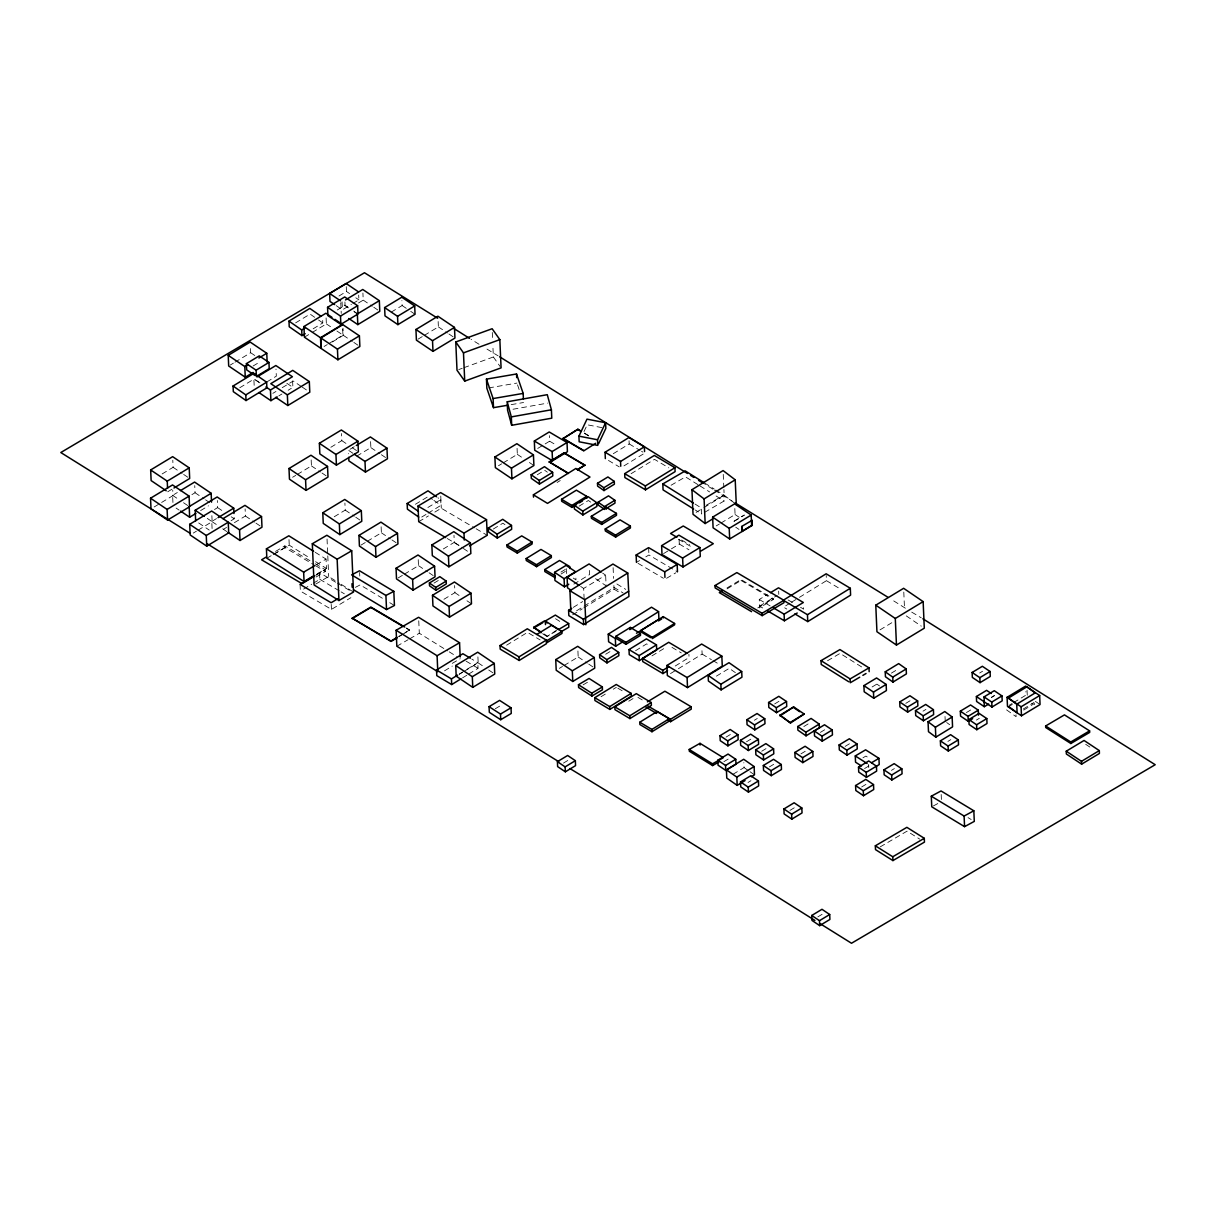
<?xml version="1.0" encoding="UTF-8"?>
<svg xmlns="http://www.w3.org/2000/svg" width="1216" height="1216" viewBox="0 0 1216 1216"><rect width="100%" height="100%" fill="white"/><g stroke="black" fill="none" stroke-linecap="round" stroke-linejoin="round"><path stroke-width="0.75" stroke-dasharray="5 3.75" d="M583.999 431.589L587.222 424.779L603.972 428.032M557.11 482.494L560.257 480.548M573.283 607.377L582.662 601.555M576.642 610.751L614.141 587.48L623.018 592.891M572.645 614.81L582.19 608.882M583.786 607.894L614.05 589.152L613.882 585.565M459.207 674.135L465.409 670.305M466.959 669.347L477.797 662.659L471.838 659.087M462.551 677.874L467.202 675.002M468.753 674.044L478.055 668.298L477.797 662.659M613.29 453.705L629.189 443.931L629.052 440.739M623.99 465.865L644.632 453.158L641.546 451.303M631.104 473.708L654.497 459.329L668.77 467.841M560.956 572.098L566.884 568.45M561.047 574.043L566.975 570.395M444.524 670.852L452.291 666.079M506.616 645.194L527.47 632.381L540.117 639.92M635.558 650.712L646.623 643.887L649.496 645.605M601.023 696.738L607.164 692.968M613.29 689.198L616.36 687.314M670.502 673.573L676.826 669.682M678.406 668.709L702.118 654.086L701.83 647.398M628.778 701.191L634.904 697.422M789.929 603.212L783.575 607.134L786.798 609.049M791.525 602.224L797.878 598.318M799.459 597.33L826.454 580.686L826.226 575.518M696.145 512.392L702.362 508.577M703.927 507.619L724.158 495.201L723.915 489.516M651.943 655.88L665.775 647.398M675.23 666.018L689.062 657.537L688.91 654.314M1023.249 709.034L1034.026 702.438M1008.049 707.028L1012.67 704.216M1023.705 710.083L1034.482 703.502L1034.573 705.402L1031.852 703.456M295.64 322.848L310.08 314.078L317.133 319.002M313.166 328.791L322.787 322.939L322.544 317.285M239.734 387.767L254.159 378.997L259.814 382.934M415.416 504.29L428.26 496.478L432.486 499.442M427.895 507.498L440.724 499.7L437.897 497.724M421.724 517.043L426.542 514.125M428.138 513.152L440.967 505.339L440.724 499.7M537.244 474.787L544.646 470.273L547.367 472.173M493.301 529.036L502.892 523.199L505.826 525.236M434.006 583.102L438.474 580.397M579.059 506.175L588.377 500.506L591.219 502.482M605.674 654.238L611.618 650.621M716.406 676.142L729.235 668.344L736.303 673.269M803.822 726.56L811.224 722.046M891.419 673.117L898.882 668.572M733.05 774.258L744.07 767.57L743.842 762.599M537.7 448.446L543.674 444.828M545.163 443.916L549.632 441.195L549.389 435.662M663.571 553.599L669.864 549.784M671.43 548.826L679.288 544.054L679.045 538.718M762.66 607.954L759.559 606.115L759.27 599.488L767.281 594.624M759.559 606.115L777.191 595.414M880.034 629.858L893.958 621.422M338.99 296.005L346.484 291.475L346.271 286.687M230.25 365.058L233.396 363.158M234.962 362.201L250.663 352.716L250.344 345.618M337.273 309.989L345.07 305.277L344.918 301.948M336.209 305.642L342.426 309.837L351.409 304.41M352.914 303.498L358.902 299.881L358.69 295.078M253.11 365.986L259.54 362.11M358.507 302.982L363.219 300.124L362.915 293.026M304.395 337.182L310.673 333.382M312.254 332.439L326.374 323.897L326.055 316.798M324.11 346.484L327.256 344.584M328.822 343.626L342.942 335.084L342.623 327.986M332.318 341.954L343.307 335.312L343.003 328.214M266.897 381.885L276.321 376.185L276.002 369.086M391.218 312.132L402.131 305.535L401.903 300.55M272.825 393.361L275.956 391.476M282.234 387.676L293.223 381.034L300.747 386.11M278.768 395.914L281.899 394.014M288.177 390.23L291.308 388.33M162.123 473.951L173.113 467.309L172.794 460.21M417.97 339.203L422.682 336.361M424.262 335.403L438.383 326.876L438.155 321.541M167.702 491.796L172.414 488.938M172.93 502.466L172.611 495.368L177.323 492.526M154.143 506.981L172.976 495.596L172.748 490.261M191.915 494.638L195.046 492.738L194.742 485.64M200.64 510.568L208.483 505.826M214.502 509.519L217.634 507.619L217.33 500.521M330.828 447.275L341.818 440.633L341.514 433.534M212.086 528.55L211.766 521.451L216.478 518.609M193.298 533.064L196.445 531.164M198.01 530.206L212.131 521.664L211.827 514.566M292.6 477.28L295.731 475.38M297.312 474.438L311.433 465.895L311.129 458.797M231.07 520.706L234.202 518.806L234.05 515.265M349.995 449.297L354.692 446.439M223.44 529.294L226.586 527.41M234.43 522.652L245.419 516.01L245.115 508.911M356.729 456.137L370.865 447.61L370.546 440.511M334.233 516.754L345.222 510.112L344.903 503.014M360.985 545.118L365.697 542.275M367.262 541.318L381.383 532.775L381.079 525.677M498.499 465.728L501.646 463.828M503.211 462.886L517.332 454.343L517.028 447.245M443.308 548.978L454.282 542.336L453.978 535.238M398.088 577.98L402.785 575.138M404.366 574.18L418.486 565.638L418.182 558.539M443.931 599.29L454.921 592.648L454.602 585.55M573.846 584.106L589.532 574.606L589.228 567.507M584.136 599.093L583.665 588.438L605.644 575.153L602.619 573.116M459.329 674.257L462.475 672.357M464.041 671.414L478.177 662.872L477.858 655.774M716.239 525.905L719.386 524.005M720.951 523.062L735.072 514.52L734.768 507.422M733.978 521.223L744.207 515.037M734.16 521.314L744.374 515.143M559.345 668.359L562.476 666.459M564.057 665.517L578.178 656.974L577.874 649.876M727.031 587.936L740.97 579.53L773.239 598.576L773.27 599.518L759.362 607.924M727.077 588.863L741.015 580.458L740.97 579.53M757.766 607.924L773.239 598.576M563.479 763.086L567.857 760.426M774.653 703.927L779.03 701.267M726.058 737.109L730.451 734.464M754.361 720.252L757.279 718.489M746.518 741.76L750.895 739.115M723.885 761.672L728.278 759.012M761.718 751.23L766.095 748.585M872.1 686.979L876.858 684.106L876.721 681.036M820.374 732.382L824.752 729.737M769.394 766.916L773.771 764.271M748.038 782.481L750.956 780.702M800.934 753.874L805.311 751.23M905.783 703.365L910.161 700.705M845.166 746.381L849.543 743.721M979.655 673.01L982.574 671.247M923.005 711.162L925.923 709.399M789.959 810.388L794.337 807.743M864.576 768.558L868.954 765.913M966.401 712.576L970.778 709.916M991.39 697.33L994.308 695.552M991.557 697.422L994.49 695.658M861.642 786.98L866.02 784.335M891.45 770.366L894.368 768.588M976.387 720.085L979.306 718.322M947.902 741.395L950.821 739.632M1009.022 705.386L1012.107 703.517M1013.658 702.574L1026.046 695.081L1025.894 691.478M817.821 916.894L822.198 914.25M316.282 574.621L319.534 572.675L335.89 582.327M315.962 575.29L325.25 569.696L312.33 562.066M316.038 577.038L325.326 571.459L325.25 569.696M303.605 589.091L311.706 584.212M313.333 583.239L319.823 579.333L319.534 572.675M300.063 584.394L300.352 591.052L331.451 609.398L350.892 597.679M275.546 551.441L284.848 545.862L310.703 561.123M274.071 554.131L284.924 547.61L314.017 564.786M495.322 708.73L499.837 706.04L502.694 707.894M418.714 521.694L428.397 515.934M434.842 512.088L441.302 508.242L474.544 527.835M398.757 636.409L403.423 633.627M404.974 632.7L409.64 629.918L403.438 634.022M398.772 636.804L401.888 634.95M636.454 562.385L639.57 560.546M645.818 556.852L648.934 554.998L677.479 571.824M556.062 631.18L547.002 636.546L557.536 629.554M666.581 578.284L675.929 572.751M583.133 684.851L587.662 682.176M862.934 757.826L865.883 756.078L870.322 758.906M880.247 846.853L907.045 831.151L919.706 839.116M827.518 660.759L840.104 653.387L863.041 667.827M266.836 558.205L271.639 555.423M273.235 554.481L289.241 545.178L309.396 557.794M316.449 564.68L326.04 559.086L326.45 568.465L316.859 574.058M315.734 584.06L328.685 576.536L339.553 583.315M706.253 505.263L723.87 495.034L724.128 500.992L703.319 513.091M671.08 485.245L685.505 476.87L698.379 484.91M452.23 663.358L460.256 658.722M396.826 646.228L408.074 639.738M409.67 638.81L419.307 633.247L447.655 650.879M933.386 805.934L938.25 803.305M355.406 587.343L360.149 584.896L383.526 598.941M458.736 369.573L462.202 368.311M463.934 367.688L493.362 356.972L492.875 345.678M513.03 409.245L547.656 403.104M488.634 387.934L516.922 383.086M511.176 404.639L523.564 402.511M681.629 540.026L689.533 544.677M678.498 539.25L691.174 546.714M638.035 563.327L663.434 578.284M584.318 433.018L589.091 435.845M584.334 433.352L589.106 436.179M741.015 580.458L773.27 599.518M759.27 599.488L770.123 605.902M476.14 528.778L487.221 535.298M447.23 538.506L459.906 545.969M315.643 565.729L325.326 571.459M337.516 583.285L350.603 591.006M406.402 628.018L409.64 629.918M406.433 628.414L409.655 630.314M319.823 579.333L339.446 590.915M341.088 591.888L344.356 593.818M549.632 441.195L556.092 445.026M788.105 599.944L794.306 603.622M800.523 607.286L803.624 609.125L803.396 604.154M679.288 544.054L688.97 549.784M911.726 612.134L921.257 617.804M671.962 647.353L681.279 652.901M629.189 443.931L639.996 450.376M608.441 460.438L619.263 466.898M637.929 697.361L642.413 700.036M617.85 688.195L622.334 690.87M826.454 580.686L840.955 589.365M702.118 654.086L711.421 659.65M712.971 660.577L719.173 664.286M466.123 661.17L478.055 668.298M389.758 602.68L394.44 605.492M614.05 589.152L619.962 592.739M968.042 817.623L971.174 819.508M486.993 349.098L498.119 355.862M616.877 583.984L625.754 589.38M479.043 344.25L471.078 339.325M712.895 489.182L704.93 484.302M714.476 490.154L731.971 500.946M449.236 651.852L457.11 656.762M905.373 608.213L891.039 599.23M704.55 482.98L714.218 488.999M715.829 490.002L723.87 495.034M699.99 485.929L709.642 491.948M716.087 495.976L724.128 500.992M695.02 504.047L701.45 508.06L701.708 514.018L695.278 510.006M341.103 584.288L353.506 592.04M315.187 552.292L326.04 559.086M315.598 561.67L326.45 568.465M555.514 618.701L561.427 622.47M544.008 633.916L546.972 635.801M542.564 633.703L547.002 636.546M1085.706 744.314L1091.816 748.357M573.253 578.071L575.958 579.88L575.822 576.627M1035.394 701.389L1040.06 704.55M735.072 514.52L741.106 518.578M735.741 527.212L738.994 529.401M438.383 326.876L447.412 332.971M448.932 333.99L454.951 338.063M402.131 305.535L409.306 310.384M410.734 311.357L415.051 314.26M363.219 300.124L372.263 306.234M373.768 307.253L379.787 311.326M346.484 291.475L349.585 293.588M355.802 297.783L358.902 299.881M345.07 305.277L347.943 307.222M353.674 311.098L357.99 314.002M348.308 307.861L340.784 302.769L341.24 313.409M354.342 311.919L357.352 313.956M876.858 684.106L879.578 685.961M326.374 323.897L330.889 326.952M336.923 331.026L342.942 335.084M343.307 335.312L352.351 341.407M353.856 342.426L359.875 346.499M517.332 454.343L523.366 458.417M529.386 462.49L533.9 465.53M595.566 578.679L606.1 585.808L605.644 575.153M302.267 387.129L309.791 392.221M250.663 352.716L255.178 355.771M286.854 383.298L292.889 387.372L292.57 380.274M580.655 586.416L583.665 588.438M370.865 447.61L379.894 453.705M381.398 454.723L387.433 458.797M259.905 382.888L253.87 378.83L254.19 385.928M341.818 440.633L346.332 443.688M352.366 447.762L358.386 451.82M352.944 453.294L348.414 450.239L348.566 453.796M454.282 542.336L461.822 547.413M463.326 548.431L470.85 553.523M311.433 465.895L320.477 471.99M321.982 473.009L328.001 477.082M578.178 656.974L587.222 663.085M588.726 664.103L594.746 668.162M381.383 532.775L390.427 538.886M391.932 539.904L397.951 543.962M345.222 510.112L354.251 516.222M355.756 517.226L361.79 521.299M418.486 565.638L427.53 571.748M429.035 572.766L435.054 576.84M454.921 592.648L460.94 596.722M466.974 600.795L471.489 603.835M478.177 662.872L482.691 665.927M488.71 670.001L494.745 674.059M245.419 516.01L254.463 522.12M255.968 523.138L261.987 527.212M173.113 467.309L182.142 473.419M183.646 474.438L189.681 478.496M217.634 507.619L223.653 511.693M231.192 516.785L234.202 518.806M195.046 492.738L204.09 498.849M205.595 499.852L210.11 502.907M212.131 521.664L216.661 524.719M222.68 528.793L228.699 532.866M207.252 518.396L211.766 521.451M172.611 495.368L177.506 498.636M183.525 502.71L189.544 506.783M198.679 522.941L209.213 530.07M176.092 508.06L179.102 510.097M906.285 615.889L921.287 626.134M318.546 319.99L322.787 322.939M433.899 500.414L440.967 505.339M744.07 767.57L748.524 770.686M750.014 771.719L754.482 774.835M1006.59 709.886L1016.09 716.695L1015.998 714.795M946.702 722.532L949.635 724.706M724.158 495.201L734.935 503.409M493.362 356.972L500.11 366.502M517.53 384.849L519.946 391.917M1027.049 690.232L1027.262 695.37M945.014 716.498L945.242 721.438M941.184 794.489L941.412 799.794M903.792 592.086L904.537 609.17M868.619 764.454L868.741 767.57M778.65 591.128L778.802 594.442M723.246 474.362L723.824 487.631M648.614 547.626L648.934 554.998M613.107 567.644L613.578 578.39M566.246 568.647L566.458 573.526M492.298 332.5L492.541 338.154M440.77 496.067L441.302 508.242M418.76 620.814L419.307 633.247M359.602 572.554L359.769 576.08M342.076 301.857L342.426 309.837M331.223 604.398L331.451 609.398M327.043 539.007L327.697 554.025M327.788 555.894L328.685 576.536M288.998 539.554L289.241 545.178M284.848 545.862L284.924 547.61"/><path stroke-width="1.5" d="M605.598 422.742L597.542 439.766L597.786 445.406L579.166 441.788L578.922 436.149L586.978 419.14L605.598 422.742L605.842 428.397L598.591 443.703M622.09 642.23L615.676 646.213L608.593 641.759L608.258 634.129L651.518 607.21L658.586 611.663L658.92 619.294L636.5 633.247M629.751 629.614L658.586 611.663M533.398 494.821L575.882 468.479L589.988 477.037L547.519 503.378L533.398 494.821L533.505 497.131M570.806 610.417L569.954 590.718L612.955 564.057L627.76 573.04L628.946 596.478L583.634 624.583L568.83 615.585L568.586 610.28L571.718 608.35M585.869 624.781L584.774 599.701L627.76 573.04M583.634 624.583L583.406 619.278L628.702 591.174M461.001 678.832L451.698 684.562L451.455 678.923L457.657 675.093M640.817 630.496L663.222 616.649L674.591 623.474L674.652 624.796L652.262 638.628L652.202 637.321L640.817 630.496L640.878 631.803L650.636 637.655M658.479 620.935L661.686 618.959M652.202 637.321L674.591 623.474M807.454 614.703L850.303 588.255L826.15 573.8L783.286 600.233L807.454 614.703L807.758 621.589L850.607 595.141L850.303 588.255M605.34 458.599L605.066 452.23L628.915 437.562L644.358 446.774L644.571 451.562M620.738 466.23L620.54 461.457L644.358 446.774M576.414 504.655L571.976 507.391L561.655 501.25L561.564 499.29L576.384 490.185L586.69 496.326L586.781 498.286M506.92 544.996L521.725 535.891L532.046 542.032L532.122 543.978L517.317 553.098L506.996 546.942L506.92 544.996L517.226 551.152L517.317 553.098M571.976 507.391L571.885 505.446L586.69 496.326M624.69 473.647L654.33 455.438L674.941 467.719L675.108 471.626L645.498 489.835L624.872 477.554L624.69 473.647L645.331 485.944L645.498 489.835M579.378 502.831L582.327 501.007M517.226 551.152L532.046 542.032M591.31 516.329L606.13 507.209L616.436 513.365L616.527 515.31L601.722 524.415L591.402 518.274L591.31 516.329L601.631 522.47L601.722 524.415M526.163 558.57L540.983 549.45L551.289 555.606L551.38 557.551L536.575 566.656L526.254 560.515L526.163 558.57L536.484 564.71L536.575 566.656M645.331 485.944L674.941 467.719M601.631 522.47L616.436 513.365M536.484 564.71L551.289 555.606M605.218 528.99L620.038 519.87L630.344 526.026L630.435 527.972L615.63 537.077L605.31 530.936L605.218 528.99L615.539 535.131L615.63 537.077M544.722 569.59L555.043 575.73L555.119 577.691L544.798 571.535L544.722 569.59L559.542 560.485L569.848 566.626L569.924 568.571M615.539 535.131L630.344 526.026M451.698 684.562L436.772 675.64L436.529 669.986L462.901 653.737L470.349 658.19M519.186 660.455L519.019 656.868L546.273 640.102L546.44 643.69L519.186 660.455L500.186 649.146L500.034 645.559L527.303 628.794L547.109 640.589L547.2 642.534L562.005 633.43L561.914 631.484L551.608 625.343L536.788 634.448M547.109 640.589L561.914 631.484M615.828 636.348L630.329 627.441L640.422 633.445L640.513 635.36L626.012 644.282L615.904 638.263L615.828 636.348L625.921 642.367L626.012 644.282M625.921 642.367L640.422 633.445M629.022 649.587L646.41 638.871L656.473 644.89L656.701 649.906L639.327 660.638L629.234 654.603L629.022 649.587L639.099 655.622L639.327 660.638M639.099 655.622L656.473 644.89M594.761 697.68L616.238 684.486L631.18 693.394L631.302 696.221L609.839 709.414L594.898 700.507L594.761 697.68L609.718 706.602L609.839 709.414M666.915 665.486L701.678 644.054L721.833 656.108L722.274 666.14L687.511 687.587L667.341 675.518L666.915 665.486L687.086 677.54L687.511 687.587M609.718 706.602L631.18 693.394M614.84 706.861L636.318 693.652L651.259 702.559L651.381 705.386L629.918 718.58L614.977 709.673L614.84 706.861L629.797 715.768L629.918 718.58M687.086 677.54L721.833 656.108M629.797 715.768L651.259 702.559M639.768 722.228L657.157 711.527L669.256 718.747L669.362 721.027L651.974 731.728L639.859 724.508L639.768 722.228L651.882 729.448L651.974 731.728M651.882 729.448L669.256 718.747M712.941 518.761L705.158 523.534L693.029 514.307L691.95 489.683L723.079 470.577L735.209 479.803L736.288 504.427M705.158 523.534L704.094 498.91L735.209 479.803M667.538 670.746L662.933 673.573L642.717 661.55L642.565 658.342L668.709 642.291L687.359 653.387M662.933 673.573L662.796 670.366L668.937 666.581M928.051 721.802L944.802 711.542L952.143 716.984L952.569 726.879L935.818 737.139L928.492 731.713L928.051 721.802L935.393 727.244L935.818 737.139M935.393 727.244L952.143 716.984M1016.728 704.216L1035.181 692.907L1026.897 686.797L1008.429 698.09L1016.728 704.216L1017.093 712.804L1008.809 706.678M305.155 333.67L301.948 335.616L289.226 326.754L288.982 321.115L309.822 308.423L321.13 316.312M301.948 335.616L301.705 329.977L304.897 328.016M233.062 386.019L253.916 373.342L266.623 382.204L266.882 387.858L246.027 400.535L233.32 391.674L233.062 386.019L245.784 394.881L246.027 400.535M245.784 394.881L266.623 382.204M418.714 517.043L407.406 509.17L407.162 503.515L428.002 490.838L436.483 496.736M552.535 460.788L552.125 451.562L567.021 442.502L549.222 431.969L534.326 441.028L534.721 450.254L552.535 460.788L567.416 451.729L567.021 442.502M531.149 474.772L544.494 466.67L552.626 472.34L552.794 475.942L539.448 484.059L531.316 478.39L531.149 474.772L539.296 480.457L539.448 484.059M539.296 480.457L552.626 472.34M488.346 528.048L502.725 519.308L511.495 525.418L511.662 529.31L497.283 538.065L488.513 531.954L488.346 528.048L497.116 534.174L497.283 538.065M497.116 534.174L511.495 525.418M429.415 582.996L439.842 576.658L446.196 581.096L446.318 583.908L435.89 590.262L429.537 585.823L429.415 582.996L435.769 587.434L435.89 590.262M597.497 483.299L607.924 476.961L614.278 481.399L614.399 484.211L603.987 490.565L597.618 486.126L597.497 483.299L603.85 487.738L603.987 490.565M435.769 587.434L446.196 581.096M574.241 505.218L588.21 496.721L596.722 502.664L596.889 506.449L582.92 514.946L574.408 509.002L574.241 505.218L582.768 511.161L582.92 514.946M603.85 487.738L614.278 481.399M582.768 511.161L596.722 502.664M603.303 508.562L598.211 505.02L598.09 502.193L608.517 495.854L614.87 500.293L614.992 503.12L606.07 508.546M604.58 509.458L604.458 506.631L614.87 500.293M683.012 566.975L682.617 558.083L699.884 547.58L678.893 535.162L661.61 545.665L662.006 554.557L683.012 566.975L700.279 556.472L699.884 547.58M599.594 654.634L611.481 647.398L618.716 652.445L618.868 655.667L606.982 662.902L599.731 657.841L599.594 654.634L606.845 659.68L606.982 662.902M606.845 659.68L618.716 652.445M708.153 675.382L728.992 662.69L741.699 671.551L741.958 677.206L721.103 689.882L708.396 681.021L708.153 675.382L720.86 684.243L721.103 689.882M720.86 684.243L741.699 671.551M885.233 671.81L898.67 663.617L906.194 668.937L906.406 673.892L892.97 682.07L885.446 676.75L885.233 671.81L892.757 677.13L892.97 682.07M745.043 780.581L737.185 785.369L726.773 778.088L726.408 769.819L743.706 759.286L754.118 766.566L754.482 774.835L751.336 776.75M797.726 726.545L811.072 718.428L819.204 724.098L819.371 727.715L806.026 735.832L797.894 730.162L797.726 726.545L805.874 732.214L806.026 735.832M892.757 677.13L906.194 668.937M805.874 732.214L819.204 724.098M737.185 785.369L736.82 777.1L754.118 766.566M581.126 431.133L577.934 429.248L563.023 438.626L583.741 450.862L595.658 443.293M577.433 469.619L584.896 465.105L564.194 452.869L549.252 461.898L568.389 473.495M577.448 469.908L584.896 465.105M770.488 592.678L778.514 587.814L803.335 602.498L784.107 614.171L784.396 620.798L797.21 613.016M647.383 701.86L664.909 691.22L691.159 706.754L691.266 709.126L670.563 721.696L667.478 719.872M670.563 721.696L670.457 719.325L691.159 706.754M875.778 605.173L903.625 588.301L923.142 601.616L924.297 628.186L896.466 645.058L876.934 631.742L875.778 605.173L895.295 618.488L896.466 645.058M895.295 618.488L923.142 601.616M334.658 304.593L329.992 301.446L329.642 293.466L346.134 283.495L358.553 291.886M253.11 372.446L245.252 377.203L228.684 366.001L228.228 355.361L250.192 342.076L266.76 353.263L267.155 362.14M327.56 307.329L344.706 296.978L357.626 305.702L357.99 314.002L340.845 324.368L327.925 315.643L327.56 307.329L340.495 316.069L340.845 324.368M345.496 299.926L362.763 289.484L379.331 300.671L379.787 311.326L357.823 324.611L348.779 318.501M303.939 326.542L320.507 337.729L320.978 348.384L304.395 337.182L303.939 326.542L325.903 313.257L331.938 317.315M246.407 363.645L259.266 355.878L268.949 362.429L269.222 368.661L256.378 376.428L256.105 370.196L246.407 363.645L246.681 369.877L254.995 375.486M245.252 377.203L244.796 366.548L247.927 364.648M258.917 358.006L266.76 353.263M340.495 316.069L357.626 305.702M256.105 370.196L268.949 362.429M379.331 300.671L357.352 313.956L357.823 324.611M320.507 337.729L342.471 324.444L334.947 319.352M320.872 337.942L342.836 324.657L359.404 335.844L359.875 346.499L337.911 359.784L321.328 348.597L320.872 337.942L337.44 349.144L337.911 359.784M257.017 376.93L275.85 365.53L292.418 376.732L270.454 390.017L270.91 400.672L277.187 396.872M384.621 307.587L401.766 297.221L414.686 305.961L415.051 314.26L397.906 324.626L384.986 315.886L384.621 307.587L397.541 316.327L397.906 324.626M337.44 349.144L359.404 335.844M397.541 316.327L414.686 305.961M166.197 490.778L151.134 480.594L150.662 469.954L172.642 456.669L189.21 467.856L189.681 478.496L173.979 487.996M287.356 394.866L309.32 381.581L292.752 370.378L270.788 383.663L287.356 394.866L287.827 405.506L309.791 392.221L309.32 381.581M415.948 329.506L437.912 316.221L454.48 327.408L454.951 338.063L432.987 351.348L416.404 340.161L415.948 329.506L432.516 340.708L432.987 351.348M167.55 488.239L167.246 481.141L189.21 467.856M150.541 498.226L172.52 484.941L189.088 496.128L189.544 506.783L167.58 520.068L151.012 508.881L150.541 498.226L167.109 509.428L167.58 520.068M180.454 490.626L194.59 482.083L211.158 493.286L211.538 502.147M432.516 340.708L454.48 327.408M167.109 509.428L189.088 496.128M211.158 493.286L189.194 506.57L189.65 517.226L195.928 513.426M195.654 520.904L195.198 510.264L217.162 496.979L233.73 508.166L233.974 513.486M319.382 443.278L341.362 429.993L357.93 441.18L358.386 451.82L336.422 465.12L319.838 453.918L319.382 443.278L335.95 454.465L336.422 465.12M206.735 546.151L206.264 535.511L228.243 522.211L228.699 532.866L206.735 546.151L190.167 534.964L189.696 524.309L211.675 511.024L239.552 529.842L240.023 540.497L261.987 527.212L261.531 516.557L244.963 505.37L222.984 518.654M288.998 468.525L310.962 455.24L327.53 466.427L328.001 477.082L306.037 490.367L289.454 479.18L288.998 468.525L305.566 479.727L306.037 490.367M218.044 517.651L233.73 508.166M335.95 454.465L357.93 441.18M356.273 445.497L370.394 436.954L386.962 448.142L387.433 458.797L365.454 472.082L348.886 460.894L348.734 457.338M305.566 479.727L327.53 466.427M239.552 529.842L261.531 516.557M365.454 472.082L364.998 461.442L386.962 448.142M322.787 512.757L344.751 499.457L361.319 510.659L361.79 521.299L339.811 534.599L323.243 523.397L322.787 512.757L339.355 523.944L339.811 534.599M339.355 523.944L361.319 510.659M358.948 535.42L380.927 522.135L397.495 533.322L397.951 543.962L375.987 557.262L359.419 546.06L358.948 535.42L375.516 546.607L375.987 557.262M494.897 456.988L516.876 443.703L533.444 454.89L533.9 465.53L511.936 478.83L495.353 467.628L494.897 456.988L511.465 468.175L511.936 478.83M375.516 546.607L397.495 533.322M511.465 468.175L533.444 454.89M563.023 438.626L577.934 429.248M549.267 462.186L564.194 452.869M431.847 544.966L453.826 531.681L470.394 542.868L470.85 553.523L448.886 566.808L432.318 555.621L431.847 544.966L448.43 556.168L448.886 566.808M396.051 568.282L418.015 554.998L434.583 566.185L435.054 576.84L413.09 590.125L396.507 578.922L396.051 568.282L412.619 579.47L413.09 590.125M448.43 556.168L470.394 542.868M412.619 579.47L434.583 566.185M432.486 595.293L454.45 582.008L471.018 593.195L471.489 603.835L449.525 617.135L432.942 605.933L432.486 595.293L449.054 606.48L449.525 617.135M449.054 606.48L471.018 593.195M564.452 586.826L564.087 578.694L575.609 571.748L566.094 565.394L554.587 572.341L554.937 580.473L564.452 586.826L568.769 584.227M570.578 589.927L567.553 587.89L567.097 577.25L589.076 563.966L601.114 572.098M455.726 665.517L477.706 652.217L494.274 663.419L494.745 674.059L472.766 687.359L456.198 676.157L455.726 665.517L472.31 676.704L472.766 687.359M751.914 520.25L752.294 525.297L729.676 538.992L713.093 527.805L712.637 517.15L734.616 503.865L751.184 515.052L751.64 525.707M472.31 676.704L494.274 663.419M729.676 538.992L729.205 528.352L751.184 515.052M752.081 520.342L741.699 526.422L741.912 531.377L752.126 525.19M555.742 659.619L577.722 646.334L594.29 657.522L594.746 668.162L572.782 681.462L556.198 670.259L555.742 659.619L572.31 670.806L572.782 681.462M572.31 670.806L594.29 657.522M722.395 590.733L719.294 592.602L751.579 611.663M557.414 761.657L567.644 755.486L575.35 760.684L575.563 765.639L565.349 771.81L557.627 766.612L557.414 761.657L565.121 766.87L565.349 771.81M565.121 766.87L575.35 760.684M768.603 702.498L778.818 696.327L786.524 701.526L786.737 706.481L776.522 712.667L768.816 707.454L768.603 702.498L776.31 707.712L776.522 712.667M720.009 735.695L730.223 729.509L737.93 734.722L738.158 739.678L727.928 745.849L720.222 740.65L720.009 735.695L727.715 740.894L727.928 745.849M746.837 719.72L757.066 713.534L764.773 718.747L764.986 723.702L754.771 729.874L747.05 724.675L746.837 719.72L754.543 724.934L754.771 729.874M776.31 707.712L786.524 701.526M727.715 740.894L737.93 734.722M754.543 724.934L764.773 718.747M779.973 715.221L793.668 706.937L804.171 714.005L790.506 722.988L779.973 715.221L790.506 722.988M780.003 715.92L793.668 706.937M740.453 740.331L750.682 734.16L758.389 739.358L758.602 744.314L748.387 750.5L740.666 745.286L740.453 740.331L748.159 745.545L748.387 750.5M717.835 760.243L728.05 754.072L735.756 759.27L735.984 764.226L725.754 770.412L718.048 765.198L717.835 760.243L725.542 765.457L725.754 770.412M748.159 745.545L758.389 739.358M790.476 722.289L804.171 714.005M725.542 765.457L735.756 759.27M755.668 749.816L765.882 743.63L773.589 748.843L773.802 753.798L763.587 759.97L755.881 754.771L755.668 749.816L763.374 755.03L763.587 759.97M863.907 685.626L876.584 677.966L886.145 684.426L886.418 690.566L873.742 698.227L864.181 691.767L863.907 685.626L873.468 692.086L873.742 698.227M763.374 755.03L773.589 748.843M873.468 692.086L886.145 684.426M814.31 730.968L824.524 724.782L832.23 729.98L832.458 734.935L822.229 741.122L814.522 735.908L814.31 730.968L822.016 736.166L822.229 741.122M763.344 765.502L773.558 759.316L781.265 764.514L781.478 769.47L771.263 775.656L763.557 770.442L763.344 765.502L771.05 770.701L771.263 775.656M740.514 781.934L750.743 775.762L758.45 780.961L758.662 785.916L748.448 792.102L740.742 786.889L740.514 781.934L748.235 787.147L748.448 792.102M794.869 752.461L805.098 746.274L812.805 751.473L813.018 756.428L802.803 762.614L795.097 757.401L794.869 752.461L802.59 757.659L802.803 762.614M822.016 736.166L832.23 729.98M771.05 770.701L781.265 764.514M748.235 787.147L758.45 780.961M802.59 757.659L812.805 751.473M899.718 701.936L909.948 695.765L917.654 700.963L917.867 705.918L907.653 712.105L899.931 706.891L899.718 701.936L907.425 707.15L907.653 712.105M839.101 744.952L849.33 738.781L857.037 743.979L857.25 748.934L847.035 755.106L839.314 749.907L839.101 744.952L846.807 750.166L847.035 755.106M907.425 707.15L917.654 700.963M972.131 672.463L982.361 666.292L990.067 671.49L990.28 676.446L980.066 682.632L972.344 677.418L972.131 672.463L979.838 677.677L980.066 682.632M846.807 750.166L857.037 743.979M915.496 710.63L925.71 704.444L933.417 709.642L933.63 714.598L923.415 720.784L915.709 715.57L915.496 710.63L923.202 715.829L923.415 720.784M979.838 677.677L990.067 671.49M923.202 715.829L933.417 709.642M783.91 808.974L794.124 802.788L801.83 807.986L802.043 812.942L791.829 819.128L784.122 813.914L783.91 808.974L791.616 814.173L791.829 819.128M858.511 767.129L868.741 760.958L876.447 766.156L876.66 771.111L866.446 777.298L858.739 772.084L858.511 767.129L866.218 772.342L866.446 777.298M988.684 704.049L984.306 706.694L976.6 701.48L976.387 696.525L986.602 690.354L991.238 693.47M972.648 718.656L968.27 721.316L960.549 716.102L960.336 711.147L970.566 704.976L978.272 710.174L978.485 715.13M984.261 701.83L984.048 696.89L994.262 690.703L1001.969 695.917L1002.197 700.857L991.967 707.043L976.387 696.525M791.616 814.173L801.83 807.986M866.218 772.342L876.447 766.156M968.27 721.316L968.042 716.361L978.272 710.174M991.967 707.043L991.754 702.088L1001.969 695.917M855.578 785.566L865.807 779.38L873.514 784.578L873.726 789.534L863.512 795.72L855.806 790.506L855.578 785.566L863.284 790.765L863.512 795.72M883.941 769.819L894.155 763.648L901.862 768.846L902.074 773.802L891.86 779.973L884.154 774.774L883.941 769.819L891.647 775.033L891.86 779.973M968.878 719.553L979.093 713.366L986.799 718.58L987.012 723.52L976.798 729.706L969.091 724.493L968.878 719.553L976.585 724.751L976.798 729.706M1007.076 697.315L1025.65 686.082L1039.665 695.552L1040.06 704.55L1021.486 715.783L1007.471 706.329L1007.076 697.315L1021.09 706.785L1021.486 715.783M940.378 740.863L950.608 734.677L958.314 739.89L958.527 744.846L948.313 751.017L940.606 745.818L940.378 740.863L948.1 746.062L948.313 751.017M863.284 790.765L873.514 784.578M891.647 775.033L901.862 768.846M976.585 724.751L986.799 718.58M948.1 746.062L958.314 739.89M1021.09 706.785L1039.665 695.552M811.756 915.481L821.986 909.294L829.692 914.508L829.905 919.448L819.69 925.634L811.984 920.436L811.756 915.481L819.478 920.679L819.69 925.634M819.478 920.679L829.692 914.508M314.67 575.594L300.063 584.394L331.147 602.741L337.638 598.834M314.412 576.217L302.024 583.665L261.592 559.816L266.243 557.019M1066.25 751.199L1084.064 740.468L1099.31 750.606L1099.431 753.434L1081.632 764.15L1066.371 754.011L1066.25 751.199L1081.495 761.338L1081.632 764.15M1081.495 761.338L1099.31 750.606M486.537 519.658L440.618 492.586L418.03 506.038L463.98 533.125L486.537 519.658L487.221 535.298L469.498 545.878M489.06 706.663L499.594 700.386L511.024 707.788L511.267 713.442L500.734 719.72L489.318 712.318L489.06 706.663L500.49 714.066L500.734 719.72M500.49 714.066L511.024 707.788M397.222 637.731L391.005 641.44L352.184 618.199L370.865 607.073L404.791 627.076M352.214 618.579L370.895 607.468L403.195 626.514M352.184 618.199L390.99 641.045L397.206 637.336M715.023 585.55L762.082 613.274L783.894 600.294L784.001 602.665L762.189 615.646L715.13 587.936L715.023 585.55L736.866 572.584L783.894 600.294M636.454 562.385L636.135 555.013L648.614 547.626L677.16 564.452L677.479 571.824M541.09 632.761L533.672 627.304L544.236 621.057L547.185 622.942M533.702 628.049L542.762 622.683M636.135 555.013L664.696 571.839L677.16 564.452M700.614 551.198L713.306 543.689L683.255 525.996L670.548 533.49L676.871 537.229M578.482 684.714L589.061 678.452L602.346 686.949L602.467 689.776L591.918 696.038L578.618 687.542L578.482 684.714L591.782 693.211L591.918 696.038M591.782 693.211L602.346 686.949M545.482 624.614L545.33 620.996L555.347 615.083L568.678 623.55L568.83 627.182L561.686 631.408M568.678 623.55L558.661 629.462L545.33 620.996M861.475 765.974L855.547 762.189L855.274 755.942L865.61 749.831L878.94 758.343L879.214 764.575L876.265 766.323M871.568 762.706L878.94 758.343M1045.638 725.982L1064.456 714.886L1089.597 730.877L1089.673 732.397L1070.855 743.508L1045.714 727.518L1045.638 725.982L1070.794 741.988L1070.855 743.508M1070.794 741.988L1089.597 730.877M859.727 677.206L850.288 682.738L850.121 678.923L868.999 667.858L839.937 649.572L821.043 660.638L821.21 664.453L848.753 681.766M862.874 675.366L866.02 673.512M875.338 845.804L906.878 827.336L924.282 838.295L924.449 842.11L892.924 860.578L875.505 849.619L875.338 845.804L892.757 856.763L892.924 860.578M892.757 856.763L924.282 838.295M313.652 575.913L304.061 581.506L266.836 558.205L266.426 548.842L288.83 535.8L313.637 551.334M312.314 543.734L326.876 535.268L351.713 550.772L353.506 592.04L338.945 600.522L314.108 585.002L312.314 543.734L337.151 559.238L338.945 600.522M266.426 548.842L303.65 572.143L314.853 565.607M337.151 559.238L351.713 550.772M693.667 509.002L663.07 489.896L662.811 483.938L685.231 470.911L704.55 482.98M459.557 642.747L418.608 617.272L396.127 630.268L437.091 655.743L459.557 642.747L460.18 656.944M689.229 749.466L712.53 763.83L723.292 757.69L700.006 743.326L689.229 749.466L689.305 751.214L712.606 765.578L718.762 762.067M931.289 796.206L941.032 790.947L973.834 810.783L974.29 821.393L964.562 826.652L931.76 806.816L931.289 796.206L964.106 816.042L964.562 826.652M964.106 816.042L973.834 810.783M393.817 591.371L359.526 570.775L351.622 574.864L385.913 595.445L393.817 591.371L394.44 605.492L386.536 609.566L353.795 589.912M455.772 341.97L492.13 328.73L499.837 339.629L501.083 367.87L464.725 381.11L457.003 370.211L455.772 341.97L463.478 352.868L464.725 381.11M463.478 352.868L499.837 339.629M507.209 401.797L547.276 394.683L551.41 409.777L551.775 418.182L511.693 425.296L507.574 410.202L507.209 401.797L511.328 416.89L511.693 425.296M511.328 416.89L551.41 409.777M507.634 405.247L493.498 407.664L486.856 388.238L486.461 379.134L516.526 373.981L523.169 393.406L523.397 398.863M486.461 379.134L493.103 398.559L523.169 393.406M578.922 436.149L597.542 439.766M577.95 429.582L581.142 431.467M563.008 438.292L583.726 450.528M564.209 453.158L584.911 465.394M549.252 461.898L568.374 473.206M773.239 607.742L784.107 614.171M767.311 610.706L784.396 620.798M445.649 537.563L418.714 521.694L418.03 506.038M534.326 441.028L552.125 451.562M661.61 545.665L682.617 558.083M647.292 705.614L670.457 719.325M645.848 707.074L656.655 713.473M642.565 658.342L662.796 670.366M605.066 452.23L620.54 461.457M561.564 499.29L571.885 505.446M500.034 645.559L519.019 656.868M794.869 613.882L807.758 621.589M436.529 669.986L451.455 678.923M569.954 590.718L584.774 599.701M568.586 610.28L583.406 619.278M189.681 533.003L60.8 452.534L364.481 272.749L437.654 318.242M499.7 356.835L687.435 473.465M698.577 480.396L703.35 483.33M735.163 502.907L887.862 597.223M207.191 543.78L558.767 761.687M569.909 768.558C652.08 818.414 733.506 869.273 814.902 920.421M922.853 618.777L1155.2 764.712L851.504 943.251L819.675 923.385M690.612 475.441L693.804 477.432M469.498 338.337L453.568 328.29M437.79 671.718L396.826 646.228L396.127 630.268M662.811 483.938L693.409 503.029M821.043 660.638L850.121 678.923M608.258 634.129L615.342 638.582L615.676 646.213M855.274 755.942L867.13 763.511M533.672 627.304L541.059 632.031M554.587 572.341L564.087 578.694M793.698 707.636L799.702 711.679M984.048 696.89L991.754 702.088M712.637 517.15L729.205 528.352M960.336 711.147L968.042 716.361M329.642 293.466L340.526 300.808M567.097 577.25L579.15 585.398M228.228 355.361L244.796 366.548M265.924 386.962L270.454 390.017M275.774 397.374L287.827 405.506M354.449 454.313L364.998 461.442M258.856 392.525L270.91 400.672M150.662 469.954L167.246 481.141M227.97 532.35L240.023 540.497M195.198 510.264L204.242 516.359M180.606 511.115L189.65 517.226M189.696 524.309L206.264 535.511M598.09 502.193L604.458 506.631M288.982 321.115L301.705 329.977M407.162 503.515L418.456 511.389M726.408 769.819L736.82 777.1M691.95 489.683L704.094 498.91M984.094 701.738L984.306 706.694M868.999 667.858L869.166 671.673M762.082 613.274L762.189 615.646M741.866 526.528L742.079 531.483M712.53 763.83L712.606 765.578M700.006 743.326L700.082 745.089M664.696 571.839L664.939 577.372M663.222 616.649L663.282 617.971M630.329 627.441L630.42 629.341M606.13 507.209L606.222 509.154M516.526 373.981L516.694 377.629M493.103 398.559L493.498 407.664M463.98 533.125L464.284 540.071M437.091 655.743L437.714 669.94M385.913 595.445L386.536 609.566M352.002 583.68L352.154 587.206M303.65 572.143L304.061 581.506"/></g></svg>
